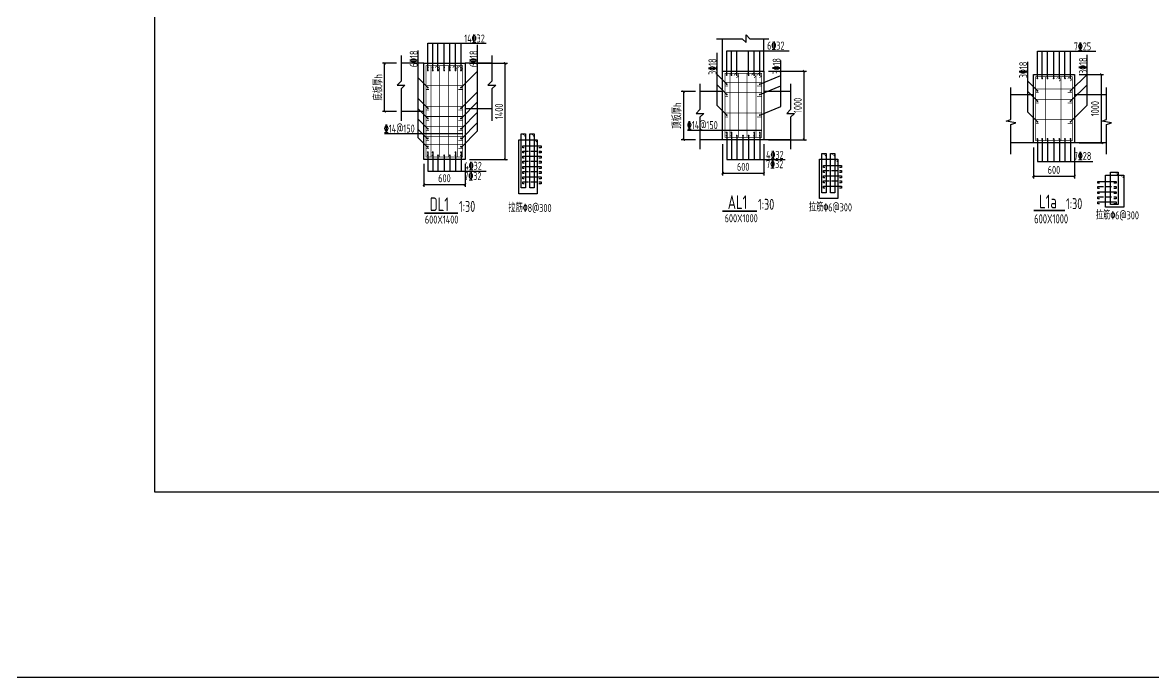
# Model space of a CAD drawing. Header units: millimetres. Extents: x -897614 to 191467, y -439928 to 101803.
# Drawn here: x -322985 to -273537, y -439928 to -411303 of the extents above; entities that cross this region are included whole.
import ezdxf

# ---------------------------------------------------------------- set-up
doc = ezdxf.new("R2010")
doc.units = ezdxf.units.MM
doc.header["$LTSCALE"] = 1000
doc.linetypes.add('DASH', pattern=[0.35, 0.25, -0.1])
doc.linetypes.add('DASHED', pattern=[19.05, 12.7, -6.35])
doc.layers.add('Beam', color=4, linetype='DASHED', lineweight=25)
doc.layers.add('WALL', color=6, linetype='Continuous', lineweight=30)
for name, color, linetype in [('DIM_LEAD', 3, 'Continuous'), ('DIM_SYMB', 3, 'Continuous'), ('JG_TEXT', 7, 'Continuous'), ('PUB_TEXT', 7, 'Continuous'), ('REIN', 1, 'Continuous'), ('图框', 3, 'Continuous')]:
    doc.layers.add(name, color=color, linetype=linetype)
doc.layers.add('DY', color=1, linetype='Continuous', plot=False)
doc.styles.add('TSSD', font='tssdeng.shx', dxfattribs={"width": 0.7, "bigfont": 'tssdchn.shx'})
doc.dimstyles.new('TSD', dxfattribs={"dimtxt": 350, "dimasz": 100, "dimexe": 100, "dimexo": 200, "dimgap": 100, "dimtad": 1, "dimdec": 0, "dimzin": 0, "dimdsep": 46, "dimtxsty": 'TSSD', "dimblk": 'ARCHTICK', "dimcen": 0.09, "dimclrt": 7, "dimazin": 2, "dimtfac": 1, "dimtdec": 0, "dimtix": 1, "dimtmove": 2, "dimatfit": 3, "dimfxl": 0, "dimtolj": 1, "dimtzin": 0, "dimarcsym": 0})

# ---------------------------------------------------------------- blocks, each defined once
blk = doc.blocks.new('_ArchTick')
at = {"color": 0, "linetype": 'ByBlock', "const_width": 0.4}
blk.add_lwpolyline([(-0.5, -0.5), (0.5, 0.5)], dxfattribs=at)
blk = doc.blocks.new('*D889')
at = {"layer": 'Defpoints', "color": 0, "transparency": 16777216}
for p in [(-292373, -416421), (-290573, -416421), (-290573, -417882)]:
    blk.add_point(p, dxfattribs=at)
at = {"layer": 'DIM_LEAD', "color": 0, "lineweight": -2, "transparency": 16777216}
for p, q in [((-292373, -416621), (-292373, -417982)), ((-290573, -416621), (-290573, -417982)), ((-292373, -417882), (-290573, -417882))]:
    blk.add_line(p, q, dxfattribs=at)
at = {"layer": 'DIM_LEAD', "color": 0, "lineweight": -2, "transparency": 16777216, "xscale": 100, "yscale": 100, "zscale": 100, "rotation": 180}
blk.add_blockref('_ArchTick', (-292373, -417882), dxfattribs=at)
at = {"layer": 'DIM_LEAD', "color": 0, "lineweight": -2, "transparency": 16777216, "xscale": 100, "yscale": 100, "zscale": 100}
blk.add_blockref('_ArchTick', (-290573, -417882), dxfattribs=at)
at = {"layer": 'DIM_LEAD', "color": 7, "transparency": 16777216, "insert": (-291473, -417607), "char_height": 350, "attachment_point": 5, "style": 'TSSD'}
blk.add_mtext('\\A1;600', dxfattribs=at)
blk = doc.blocks.new('*D890')
at = {"layer": 'Defpoints', "color": 0, "transparency": 16777216}
for p in [(-290573, -413421), (-288812, -413421), (-290573, -416421)]:
    blk.add_point(p, dxfattribs=at)
at = {"layer": 'DIM_LEAD', "color": 0, "lineweight": -2, "transparency": 16777216}
for p, q in [((-290373, -413421), (-288712, -413421)), ((-288812, -416421), (-288812, -413421)), ((-290373, -416421), (-288712, -416421))]:
    blk.add_line(p, q, dxfattribs=at)
at = {"layer": 'DIM_LEAD', "color": 0, "lineweight": -2, "transparency": 16777216, "xscale": 100, "yscale": 100, "zscale": 100}
for p, rotation in [((-288812, -413421), 90), ((-288812, -416421), 270)]:
    blk.add_blockref('_ArchTick', p, dxfattribs=dict(at, rotation=rotation))
at = {"layer": 'DIM_LEAD', "color": 7, "transparency": 16777216, "insert": (-289087, -414921), "char_height": 350, "attachment_point": 5, "rotation": 90, "style": 'TSSD'}
blk.add_mtext('\\A1;1000', dxfattribs=at)
blk = doc.blocks.new('*D891')
at = {"layer": 'Defpoints', "color": 0, "transparency": 16777216}
for p in [(-303639, -413082), (-301878, -413082), (-303639, -417282)]:
    blk.add_point(p, dxfattribs=at)
at = {"layer": 'DIM_LEAD', "color": 0, "lineweight": -2, "transparency": 16777216}
for p, q in [((-303439, -413082), (-301778, -413082)), ((-301878, -417282), (-301878, -413082)), ((-303439, -417282), (-301778, -417282))]:
    blk.add_line(p, q, dxfattribs=at)
at = {"layer": 'DIM_LEAD', "color": 0, "lineweight": -2, "transparency": 16777216, "xscale": 100, "yscale": 100, "zscale": 100}
for p, rotation in [((-301878, -413082), 90), ((-301878, -417282), 270)]:
    blk.add_blockref('_ArchTick', p, dxfattribs=dict(at, rotation=rotation))
at = {"layer": 'DIM_LEAD', "color": 7, "transparency": 16777216, "insert": (-302153, -415182), "char_height": 350, "attachment_point": 5, "rotation": 90, "style": 'TSSD'}
blk.add_mtext('\\A1;1400', dxfattribs=at)
blk = doc.blocks.new('*D892')
at = {"layer": 'Defpoints', "color": 0, "transparency": 16777216}
for p in [(-305439, -417282), (-303639, -417282), (-303639, -418380)]:
    blk.add_point(p, dxfattribs=at)
at = {"layer": 'DIM_LEAD', "color": 0, "lineweight": -2, "transparency": 16777216}
for p, q in [((-305439, -417482), (-305439, -418480)), ((-303639, -417482), (-303639, -418480)), ((-305439, -418380), (-303639, -418380))]:
    blk.add_line(p, q, dxfattribs=at)
at = {"layer": 'DIM_LEAD', "color": 0, "lineweight": -2, "transparency": 16777216, "xscale": 100, "yscale": 100, "zscale": 100, "rotation": 180}
blk.add_blockref('_ArchTick', (-305439, -418380), dxfattribs=at)
at = {"layer": 'DIM_LEAD', "color": 0, "lineweight": -2, "transparency": 16777216, "xscale": 100, "yscale": 100, "zscale": 100}
blk.add_blockref('_ArchTick', (-303639, -418380), dxfattribs=at)
at = {"layer": 'DIM_LEAD', "color": 7, "transparency": 16777216, "insert": (-304539, -418105), "char_height": 350, "attachment_point": 5, "style": 'TSSD'}
blk.add_mtext('\\A1;600', dxfattribs=at)
blk = doc.blocks.new('*D1724')
at = {"layer": 'Defpoints', "color": 0, "transparency": 16777216}
for p in [(-278785, -416564), (-276985, -416564), (-276985, -418015)]:
    blk.add_point(p, dxfattribs=at)
at = {"layer": 'DIM_LEAD', "color": 0, "lineweight": -2, "transparency": 16777216}
for p, q in [((-278785, -416764), (-278785, -418115)), ((-276985, -416764), (-276985, -418115)), ((-278785, -418015), (-276985, -418015))]:
    blk.add_line(p, q, dxfattribs=at)
at = {"layer": 'DIM_LEAD', "color": 0, "lineweight": -2, "transparency": 16777216, "xscale": 100, "yscale": 100, "zscale": 100, "rotation": 180}
blk.add_blockref('_ArchTick', (-278785, -418015), dxfattribs=at)
at = {"layer": 'DIM_LEAD', "color": 0, "lineweight": -2, "transparency": 16777216, "xscale": 100, "yscale": 100, "zscale": 100}
blk.add_blockref('_ArchTick', (-276985, -418015), dxfattribs=at)
at = {"layer": 'DIM_LEAD', "color": 7, "transparency": 16777216, "insert": (-277885, -417740), "char_height": 350, "attachment_point": 5, "style": 'TSSD'}
blk.add_mtext('\\A1;600', dxfattribs=at)
blk = doc.blocks.new('*D1725')
at = {"layer": 'Defpoints', "color": 0, "transparency": 16777216}
for p in [(-276985, -413564), (-275812, -413564), (-276985, -416564)]:
    blk.add_point(p, dxfattribs=at)
at = {"layer": 'DIM_LEAD', "color": 0, "lineweight": -2, "transparency": 16777216}
for p, q in [((-276785, -413564), (-275712, -413564)), ((-275812, -416564), (-275812, -413564)), ((-276785, -416564), (-275712, -416564))]:
    blk.add_line(p, q, dxfattribs=at)
at = {"layer": 'DIM_LEAD', "color": 0, "lineweight": -2, "transparency": 16777216, "xscale": 100, "yscale": 100, "zscale": 100}
for p, rotation in [((-275812, -413564), 90), ((-275812, -416564), 270)]:
    blk.add_blockref('_ArchTick', p, dxfattribs=dict(at, rotation=rotation))
at = {"layer": 'DIM_LEAD', "color": 7, "transparency": 16777216, "insert": (-276087, -415064), "char_height": 350, "attachment_point": 5, "rotation": 90, "style": 'TSSD'}
blk.add_mtext('\\A1;1000', dxfattribs=at)
blk = doc.blocks.new('*D1819')
at = {"layer": 'Defpoints', "color": 0, "transparency": 16777216}
for p in [(-307153, -413082), (-306433, -413082), (-306433, -415182)]:
    blk.add_point(p, dxfattribs=at)
at = {"layer": 'DIM_LEAD', "color": 0, "lineweight": -2, "transparency": 16777216}
for p, q in [((-306633, -413082), (-307253, -413082)), ((-307153, -415182), (-307153, -413082)), ((-306633, -415182), (-307253, -415182))]:
    blk.add_line(p, q, dxfattribs=at)
at = {"layer": 'DIM_LEAD', "color": 0, "lineweight": -2, "transparency": 16777216, "xscale": 100, "yscale": 100, "zscale": 100}
for p, rotation in [((-307153, -413082), 90), ((-307153, -415182), 270)]:
    blk.add_blockref('_ArchTick', p, dxfattribs=dict(at, rotation=rotation))
at = {"layer": 'DIM_LEAD', "color": 7, "transparency": 16777216, "insert": (-307428, -414132), "char_height": 350, "attachment_point": 5, "rotation": 90, "style": 'TSSD'}
blk.add_mtext('\\A1;底板厚h', dxfattribs=at)
blk = doc.blocks.new('*D1824')
at = {"layer": 'Defpoints', "color": 0, "transparency": 16777216}
for p in [(-293367, -414321), (-294080, -416421), (-293367, -416421)]:
    blk.add_point(p, dxfattribs=at)
at = {"layer": 'DIM_LEAD', "color": 0, "lineweight": -2, "transparency": 16777216}
for p, q in [((-293567, -414321), (-294180, -414321)), ((-294080, -414321), (-294080, -416421)), ((-293567, -416421), (-294180, -416421))]:
    blk.add_line(p, q, dxfattribs=at)
at = {"layer": 'DIM_LEAD', "color": 0, "lineweight": -2, "transparency": 16777216, "xscale": 100, "yscale": 100, "zscale": 100}
for p, rotation in [((-294080, -414321), 90), ((-294080, -416421), 270)]:
    blk.add_blockref('_ArchTick', p, dxfattribs=dict(at, rotation=rotation))
at = {"layer": 'DIM_LEAD', "color": 7, "transparency": 16777216, "insert": (-294355, -415371), "char_height": 350, "attachment_point": 5, "rotation": 90, "style": 'TSSD'}
blk.add_mtext('\\A1;顶板厚h', dxfattribs=at)

msp = doc.modelspace()

# ---------------------------------------------------------------- linework, layer by layer
for p, q in [((-292372.52392, -413420.92943, 0), (-292372.52392, -412010.77342, 0)), ((-290572.52392, -413420.92943, 0), (-290572.52392, -412010.77342, 0)), ((-305438.60362, -413082.19385, 0), (-306433.46152, -413082.19385, 0)), ((-302466.2485, -413082.19385, 0), (-303638.60362, -413082.19385, 0)), ((-292372.52392, -414320.92943, 0), (-293367.38182, -414320.92943, 0)), ((-289400.1688, -414320.92943, 0), (-290572.52392, -414320.92943, 0)), ((-305438.60362, -415182.19385, 0), (-306433.46152, -415182.19385, 0)), ((-302466.2485, -415069.43606, 0), (-303638.60362, -415069.43606, 0)), ((-292372.52392, -416420.92943, 0), (-293367.38182, -416420.92943, 0)), ((-289400.1688, -416420.92943, 0), (-290572.52392, -416420.92943, 0))]:
    msp.add_line(p, q)
msp.add_lwpolyline([(-292636.44064, -412010.77342), (-291516.9928, -412010.77342), (-291349.02369, -412178.74253), (-291349.02369, -411842.80431), (-291181.05457, -412010.77342), (-290347.76177, -412010.77342)])
at = {"elevation": 0}
for points in [[(-306433.46152, -412742.68251), (-306433.46152, -413862.13035), (-306601.43063, -414030.09946), (-306265.49241, -414030.09946), (-306433.46152, -414198.06858), (-306433.46152, -415602.87349)], [(-302466.2485, -412742.68251), (-302466.2485, -413862.13035), (-302634.21762, -414030.09946), (-302298.27939, -414030.09946), (-302466.2485, -414198.06858), (-302466.2485, -415602.87349)], [(-293367.38182, -413981.41809), (-293367.38182, -415100.86593), (-293535.35093, -415268.83504), (-293199.41271, -415268.83504), (-293367.38182, -415436.80416), (-293367.38182, -416841.60907)], [(-289400.1688, -413981.41809), (-289400.1688, -415100.86593), (-289568.13792, -415268.83504), (-289232.19969, -415268.83504), (-289400.1688, -415436.80416), (-289400.1688, -416841.60907)]]:
    msp.add_lwpolyline(points, dxfattribs=at)
at = {"color": 5}
for points in [[(-279768.10675, -417061.02392), (-279768.10675, -415757.31044), (-279558.10675, -415682.80152), (-279978.10675, -415608.74419), (-279768.10675, -415532.31044), (-279768.10675, -414143.41082)], [(-275583.17253, -417061.02392), (-275583.17253, -415757.31044), (-275373.17253, -415682.80152), (-275793.17253, -415608.74419), (-275583.17253, -415532.31044), (-275583.17253, -414143.41082)]]:
    msp.add_lwpolyline(points, dxfattribs=at)
at = {"layer": 'Beam', "elevation": 0}
for points in [[(-305438.60362, -413082.19385), (-303638.60362, -413082.19385), (-303638.60362, -417282.19385), (-305438.60362, -417282.19385)], [(-292372.52392, -413420.92943), (-290572.52392, -413420.92943), (-290572.52392, -416420.92943), (-292372.52392, -416420.92943)]]:
    msp.add_lwpolyline(points, close=True, dxfattribs=at)
at = {"layer": 'Beam'}
msp.add_lwpolyline([(-278785.48715, -413564.28652), (-276985.48715, -413564.28652), (-276985.48715, -416564.28652), (-278785.48715, -416564.28652)], close=True, dxfattribs=at)
at = {"layer": 'DIM_SYMB', "const_width": 64, "elevation": 0}
for points in [[(-305414.63065, -419634.95606), (-303950.73089, -419634.95619)], [(-292386.20207, -419543.86599), (-290874.86221, -419543.86612)]]:
    msp.add_lwpolyline(points, dxfattribs=at)
at = {"layer": 'DIM_SYMB', "const_width": 64}
msp.add_lwpolyline([(-278768.33613, -419514.22729), (-277404.75448, -419514.22742)], dxfattribs=at)
at = {"layer": 'DY', "elevation": 0}
msp.add_lwpolyline([(-317204.32152, -389826.07187), (-257804.32152, -389826.07187), (-257804.32152, -431826.07187), (-317204.32152, -431826.07187)], close=True, dxfattribs=at)
at = {"layer": 'JG_TEXT'}
for p, q in [((-305263.18805, -413395.2187, 0), (-305263.18805, -412205.18998, 0)), ((-305263.18805, -412205.18998, 0), (-302709.26618, -412205.18998, 0)), ((-305052.55991, -413395.2187, 0), (-305052.55991, -412205.18998, 0)), ((-304820.78485, -413395.2187, 0), (-304820.78485, -412205.18998, 0)), ((-304550.38106, -413395.2187, 0), (-304550.38106, -412205.18998, 0)), ((-304301.97668, -413395.2187, 0), (-304301.97668, -412205.18998, 0)), ((-304057.32451, -413395.2187, 0), (-304057.32451, -412205.18998, 0)), ((-303814.01919, -413395.2187, 0), (-303814.01919, -412205.18998, 0)), ((-303091.27749, -416033.66462, 0), (-303091.27749, -412277.71396, 0)), ((-305684.15921, -416335.43515, 0), (-305684.15921, -412527.99352, 0)), ((-292618.07951, -414925.16962, 0), (-292618.07951, -412619.60326, 0)), ((-292197.10835, -413595.71808, 0), (-292197.10835, -412535.58891, 0)), ((-292197.10835, -412535.58891, 0), (-289464.97629, -412535.58891, 0)), ((-291986.48021, -413595.71808, 0), (-291986.48021, -412535.58891, 0)), ((-291754.70515, -413595.71808, 0), (-291754.70515, -412535.58891, 0)), ((-291235.89699, -413595.71808, 0), (-291235.89699, -412535.58891, 0)), ((-290991.24481, -413595.71808, 0), (-290991.24481, -412535.58891, 0)), ((-290747.93949, -413595.71808, 0), (-290747.93949, -412535.58891, 0)), ((-278610.07158, -413739.07516), (-278610.07158, -412551.71093)), ((-278610.07158, -412551.71093), (-276056.14971, -412551.71093)), ((-278399.44344, -413739.07516), (-278399.44344, -412551.71093)), ((-278167.66839, -413739.07516), (-278167.66839, -412551.71093)), ((-277897.2646, -413739.07516), (-277897.2646, -412551.71093)), ((-277648.86022, -413739.07516), (-277648.86022, -412551.71093)), ((-277404.20804, -413739.07516), (-277404.20804, -412551.71093)), ((-277160.90272, -413739.07516), (-277160.90272, -412551.71093)), ((-276438.16102, -414916.75617), (-276438.16102, -412708.31565)), ((-289833.73194, -414971.23348, 0), (-289833.73194, -412964.28393, 0)), ((-279031.04275, -415218.5267), (-279031.04275, -413010.08618)), ((-305263.18805, -414144.64741, 0), (-305684.15921, -413723.67624, 0)), ((-303814.01919, -414144.64741, 0), (-303091.27749, -413421.90571, 0)), ((-292197.10835, -413996.14078, 0), (-292618.07951, -413575.16962, 0)), ((-290747.93949, -413996.14078, 0), (-289833.73194, -413621.23348, 0)), ((-278610.07158, -414289.49787), (-279031.04275, -413868.5267)), ((-277160.90272, -414289.49787), (-276438.16102, -413566.75617)), ((-303814.01919, -415044.64741, 0), (-303091.27749, -414321.90571, 0)), ((-292197.10835, -414446.14078, 0), (-292618.07951, -414025.16962, 0)), ((-290747.93949, -414446.14078, 0), (-289833.73194, -414071.23348, 0)), ((-278610.07158, -414739.49787), (-279031.04275, -414318.5267)), ((-277160.90272, -414739.49787), (-276438.16102, -414016.75617)), ((-305263.18805, -415044.64741, 0), (-305684.15921, -414623.67624, 0)), ((-303814.01919, -415494.64741, 0), (-303091.27749, -414771.90571, 0)), ((-305263.18805, -415494.64741, 0), (-305684.15921, -415073.67624, 0)), ((-303814.01919, -415944.64741, 0), (-303091.27749, -415221.90571, 0)), ((-292197.10835, -415346.14078, 0), (-292618.07951, -414925.16962, 0)), ((-290747.93949, -415346.14078, 0), (-289833.73194, -414971.23348, 0)), ((-278610.07158, -415639.49787), (-279031.04275, -415218.5267)), ((-277160.90272, -415639.49787), (-276438.16102, -414916.75617)), ((-305263.18805, -415944.64741, 0), (-305684.15921, -415523.67624, 0)), ((-303814.01919, -416394.64741, 0), (-303091.27749, -415671.90571, 0)), ((-307161.09143, -416149.59601, 0), (-303738.60362, -416149.59601, 0)), ((-305263.18805, -416394.64741, 0), (-305684.15921, -415973.67624, 0)), ((-305263.18805, -416756.40632, 0), (-305684.15921, -416335.43515, 0)), ((-303814.01919, -416756.40632, 0), (-303091.27749, -416033.66462, 0)), ((-293908.67258, -415998.64982, 0), (-290672.52392, -415998.64982, 0)), ((-292197.10835, -416107.90459, 0), (-292197.10835, -417293.3975, 0)), ((-291986.48021, -416107.90459, 0), (-291986.48021, -417293.3975, 0)), ((-291754.70515, -416246.14078, 0), (-291754.70515, -417293.3975, 0)), ((-291484.30137, -416246.14078, 0), (-291484.30137, -417293.3975, 0)), ((-291235.89699, -416246.14078, 0), (-291235.89699, -417293.3975, 0)), ((-290991.24481, -416107.90459, 0), (-290991.24481, -417293.3975, 0)), ((-290747.93949, -416107.90459, 0), (-290747.93949, -417293.3975, 0)), ((-278610.07158, -416389.49787), (-278610.07158, -417377.54036)), ((-278399.44344, -416389.49787), (-278399.44344, -417377.54036)), ((-278167.66839, -416389.49787), (-278167.66839, -417377.54036)), ((-277897.2646, -416389.49787), (-277897.2646, -417377.54036)), ((-277648.86022, -416389.49787), (-277648.86022, -417377.54036)), ((-277404.20804, -416389.49787), (-277404.20804, -417377.54036)), ((-277160.90272, -416389.49787), (-277160.90272, -417377.54036)), ((-305263.18805, -416969.16901, 0), (-305263.18805, -417791.23663, 0)), ((-305052.55991, -416969.16901, 0), (-305052.55991, -417791.23663, 0)), ((-304820.78485, -417107.40521, 0), (-304820.78485, -417791.23663, 0)), ((-304550.38106, -417107.40521, 0), (-304550.38106, -417791.23663, 0)), ((-304301.97668, -417107.40521, 0), (-304301.97668, -417791.23663, 0)), ((-304057.32451, -416969.16901, 0), (-304057.32451, -417791.23663, 0)), ((-303814.01919, -416969.16901, 0), (-303814.01919, -417791.23663, 0)), ((-292197.10835, -417293.3975, 0), (-289643.18648, -417293.3975, 0)), ((-305263.18805, -417791.23663, 0), (-302709.26618, -417791.23663, 0)), ((-278610.07158, -417377.54036), (-276182.48096, -417377.54036))]:
    msp.add_line(p, q, dxfattribs=at)
at = {"layer": 'REIN', "const_width": 30, "elevation": 0}
for points in [[(-305338.60362, -413182.19385), (-303738.60362, -413182.19385), (-303738.60362, -417182.19385), (-305338.60362, -417182.19385)], [(-305121.48894, -413182.19385), (-304745.36928, -413182.19385), (-304745.36928, -417182.19385), (-305121.48894, -417182.19385)], [(-304371.53285, -413182.19385), (-303981.90894, -413182.19385), (-303981.90894, -417182.19385), (-304371.53285, -417182.19385)], [(-292272.52392, -413520.92943), (-290672.52392, -413520.92943), (-290672.52392, -416320.92943), (-292272.52392, -416320.92943)], [(-292055.40925, -413520.92943), (-291679.28959, -413520.92943), (-291679.28959, -416320.92943), (-292055.40925, -416320.92943)], [(-291305.45315, -413520.92943), (-290915.82924, -413520.92943), (-290915.82924, -416320.92943), (-291305.45315, -416320.92943)]]:
    msp.add_lwpolyline(points, close=True, dxfattribs=at)
at = {"layer": 'REIN', "const_width": 40, "elevation": 0}
for points in [[(-305243.18805, -413256.9825, -1), (-305283.18805, -413256.9825, -1)], [(-305243.18805, -413395.2187, -1), (-305283.18805, -413395.2187, -1)], [(-305032.55991, -413256.9825, -1), (-305072.55991, -413256.9825, -1)], [(-305032.55991, -413395.2187, -1), (-305072.55991, -413395.2187, -1)], [(-304800.78485, -413256.9825, -1), (-304840.78485, -413256.9825, -1)], [(-304800.78485, -413395.2187, -1), (-304840.78485, -413395.2187, -1)], [(-304530.38106, -413256.9825, -1), (-304570.38106, -413256.9825, -1)], [(-304530.38106, -413395.2187, -1), (-304570.38106, -413395.2187, -1)], [(-304281.97668, -413256.9825, -1), (-304321.97668, -413256.9825, -1)], [(-304281.97668, -413395.2187, -1), (-304321.97668, -413395.2187, -1)], [(-304037.32451, -413256.9825, -1), (-304077.32451, -413256.9825, -1)], [(-304037.32451, -413395.2187, -1), (-304077.32451, -413395.2187, -1)], [(-303834.01919, -413256.9825, 1), (-303794.01919, -413256.9825, 1)], [(-303834.01919, -413395.2187, 1), (-303794.01919, -413395.2187, 1)], [(-292177.10835, -413595.71808, -1), (-292217.10835, -413595.71808, -1)], [(-291966.48021, -413595.71808, -1), (-292006.48021, -413595.71808, -1)], [(-291734.70515, -413595.71808, -1), (-291774.70515, -413595.71808, -1)], [(-291215.89699, -413595.71808, -1), (-291255.89699, -413595.71808, -1)], [(-290971.24481, -413595.71808, -1), (-291011.24481, -413595.71808, -1)], [(-290767.93949, -413595.71808, 1), (-290727.93949, -413595.71808, 1)], [(-305243.18805, -414144.64741, 1), (-305283.18805, -414144.64741, 1)], [(-303834.01919, -414144.64741, -1), (-303794.01919, -414144.64741, -1)], [(-292177.10835, -413996.14078, 1), (-292217.10835, -413996.14078, 1)], [(-290767.93949, -413996.14078, -1), (-290727.93949, -413996.14078, -1)], [(-292177.10835, -414446.14078, 1), (-292217.10835, -414446.14078, 1)], [(-290767.93949, -414446.14078, -1), (-290727.93949, -414446.14078, -1)], [(-305243.18805, -415044.64741, 1), (-305283.18805, -415044.64741, 1)], [(-303834.01919, -415044.64741, -1), (-303794.01919, -415044.64741, -1)], [(-292177.10835, -415346.14078, 1), (-292217.10835, -415346.14078, 1)], [(-290767.93949, -415346.14078, -1), (-290727.93949, -415346.14078, -1)], [(-305243.18805, -415494.64741, 1), (-305283.18805, -415494.64741, 1)], [(-303834.01919, -415494.64741, -1), (-303794.01919, -415494.64741, -1)], [(-305243.18805, -415944.64741, 1), (-305283.18805, -415944.64741, 1)], [(-305243.18805, -416363.20039, 1), (-305283.18805, -416363.20039, 1)], [(-303834.01919, -415944.64741, -1), (-303794.01919, -415944.64741, -1)], [(-303834.01919, -416363.20039, -1), (-303794.01919, -416363.20039, -1)], [(-292177.10835, -416107.90459, 1), (-292217.10835, -416107.90459, 1)], [(-292177.10835, -416246.14078, 1), (-292217.10835, -416246.14078, 1)], [(-291966.48021, -416107.90459, 1), (-292006.48021, -416107.90459, 1)], [(-291966.48021, -416246.14078, 1), (-292006.48021, -416246.14078, 1)], [(-291734.70515, -416246.14078, 1), (-291774.70515, -416246.14078, 1)], [(-291464.30137, -416246.14078, 1), (-291504.30137, -416246.14078, 1)], [(-291215.89699, -416246.14078, 1), (-291255.89699, -416246.14078, 1)], [(-290971.24481, -416107.90459, 1), (-291011.24481, -416107.90459, 1)], [(-290971.24481, -416246.14078, 1), (-291011.24481, -416246.14078, 1)], [(-290767.93949, -416107.90459, -1), (-290727.93949, -416107.90459, -1)], [(-290767.93949, -416246.14078, -1), (-290727.93949, -416246.14078, -1)], [(-305243.18805, -416724.9593, 1), (-305283.18805, -416724.9593, 1)], [(-303834.01919, -416724.9593, -1), (-303794.01919, -416724.9593, -1)], [(-305243.18805, -416969.16901, 1), (-305283.18805, -416969.16901, 1)], [(-305243.18805, -417107.40521, 1), (-305283.18805, -417107.40521, 1)], [(-305032.55991, -416969.16901, 1), (-305072.55991, -416969.16901, 1)], [(-305032.55991, -417107.40521, 1), (-305072.55991, -417107.40521, 1)], [(-304800.78485, -417107.40521, 1), (-304840.78485, -417107.40521, 1)], [(-304530.38106, -417107.40521, 1), (-304570.38106, -417107.40521, 1)], [(-304281.97668, -417107.40521, 1), (-304321.97668, -417107.40521, 1)], [(-304037.32451, -416969.16901, 1), (-304077.32451, -416969.16901, 1)], [(-304037.32451, -417107.40521, 1), (-304077.32451, -417107.40521, 1)], [(-303834.01919, -416969.16901, -1), (-303794.01919, -416969.16901, -1)], [(-303834.01919, -417107.40521, -1), (-303794.01919, -417107.40521, -1)]]:
    msp.add_lwpolyline(points, format="xyb", close=True, dxfattribs=at)
at = {"layer": 'REIN', "const_width": 30, "elevation": 0}
for points in [[(-304942.90541, -413268.94907), (-304856.1502, -413182.19385)], [(-304832.1245, -413379.72998), (-304745.36928, -413292.97477)], [(-304179.44507, -413268.94907), (-304092.68985, -413182.19385)], [(-304068.66415, -413379.72998), (-303981.90894, -413292.97477)], [(-303936.13975, -413268.94907), (-303849.38453, -413182.19385)], [(-303825.35883, -413379.72998), (-303738.60362, -413292.97477)], [(-291876.82571, -413607.68465), (-291790.0705, -413520.92943)], [(-291766.0448, -413718.46556), (-291679.28959, -413631.71035)], [(-291113.36537, -413607.68465), (-291026.61016, -413520.92943)], [(-291002.58445, -413718.46556), (-290915.82924, -413631.71035)], [(-290870.06005, -413607.68465), (-290783.30483, -413520.92943)], [(-290759.27913, -413718.46556), (-290672.52392, -413631.71035)], [(-305208.49055, -414226.91072), (-305338.60362, -414226.91072), (-305338.60362, -414057.17703), (-303738.60362, -414057.17703), (-303738.60362, -414226.91072), (-303932.87272, -414226.91072)], [(-292142.41086, -414528.4041), (-292272.52392, -414528.4041), (-292272.52392, -414358.6704), (-290672.52392, -414358.6704), (-290672.52392, -414528.4041), (-290866.79302, -414528.4041)], [(-305208.49055, -415576.91072), (-305338.60362, -415576.91072), (-305338.60362, -415407.17703), (-303738.60362, -415407.17703), (-303738.60362, -415576.91072), (-303932.87272, -415576.91072)], [(-305208.49055, -416445.46371), (-305338.60362, -416445.46371), (-305338.60362, -416275.73001), (-303738.60362, -416275.73001), (-303738.60362, -416445.46371), (-303932.87272, -416445.46371)]]:
    msp.add_lwpolyline(points, dxfattribs=at)
at = {"layer": 'REIN', "const_width": 30}
for points in [[(-278685.48715, -413664.28652), (-277085.48715, -413664.28652), (-277085.48715, -416464.28652), (-278685.48715, -416464.28652)], [(-278247.03261, -413664.28652), (-277573.44465, -413664.28652), (-277573.44465, -416464.28652), (-278247.03261, -416464.28652)]]:
    msp.add_lwpolyline(points, close=True, dxfattribs=at)
at = {"layer": 'REIN', "const_width": 40}
for points in [[(-278590.07158, -413739.07516, -1), (-278630.07158, -413739.07516, -1)], [(-278379.44344, -413739.07516, -1), (-278419.44344, -413739.07516, -1)], [(-278147.66839, -413739.07516, -1), (-278187.66839, -413739.07516, -1)], [(-277877.2646, -413739.07516, -1), (-277917.2646, -413739.07516, -1)], [(-277628.86022, -413739.07516, -1), (-277668.86022, -413739.07516, -1)], [(-277384.20804, -413739.07516, -1), (-277424.20804, -413739.07516, -1)], [(-277180.90272, -413739.07516, 1), (-277140.90272, -413739.07516, 1)], [(-278590.07158, -414289.49787, 1), (-278630.07158, -414289.49787, 1)], [(-277180.90272, -414289.49787, -1), (-277140.90272, -414289.49787, -1)], [(-278590.07158, -414739.49787, 1), (-278630.07158, -414739.49787, 1)], [(-277180.90272, -414739.49787, -1), (-277140.90272, -414739.49787, -1)], [(-278590.07158, -415639.49787, 1), (-278630.07158, -415639.49787, 1)], [(-277180.90272, -415639.49787, -1), (-277140.90272, -415639.49787, -1)], [(-278590.07158, -416389.49787, 1), (-278630.07158, -416389.49787, 1)], [(-278379.44344, -416389.49787, 1), (-278419.44344, -416389.49787, 1)], [(-278147.66839, -416389.49787, 1), (-278187.66839, -416389.49787, 1)], [(-277877.2646, -416389.49787, 1), (-277917.2646, -416389.49787, 1)], [(-277628.86022, -416389.49787, 1), (-277668.86022, -416389.49787, 1)], [(-277384.20804, -416389.49787, 1), (-277424.20804, -416389.49787, 1)], [(-277180.90272, -416389.49787, -1), (-277140.90272, -416389.49787, -1)]]:
    msp.add_lwpolyline(points, format="xyb", close=True, dxfattribs=at)
at = {"layer": 'REIN', "const_width": 30}
for points in [[(-277770.98078, -413751.04173), (-277684.22556, -413664.28652)], [(-277660.19986, -413861.82264), (-277573.44465, -413775.06743)], [(-277283.02328, -413751.04173), (-277196.26807, -413664.28652)], [(-277172.24236, -413861.82264), (-277085.48715, -413775.06743)], [(-278555.37409, -414371.76119), (-278685.48715, -414371.76119), (-278685.48715, -414202.02749), (-277085.48715, -414202.02749), (-277085.48715, -414371.76119), (-277279.75625, -414371.76119)], [(-278555.37409, -415721.76119), (-278685.48715, -415721.76119), (-278685.48715, -415552.02749), (-277085.48715, -415552.02749), (-277085.48715, -415721.76119), (-277279.75625, -415721.76119)]]:
    msp.add_lwpolyline(points, dxfattribs=at)
at = {"layer": 'REIN', "linetype": 'DASH', "const_width": 30, "elevation": 0}
for points in [[(-292142.41086, -414078.4041), (-292272.52392, -414078.4041), (-292272.52392, -413908.6704), (-290672.52392, -413908.6704), (-290672.52392, -414078.4041), (-290866.79302, -414078.4041)], [(-305208.49055, -415126.91072), (-305338.60362, -415126.91072), (-305338.60362, -414957.17703), (-303738.60362, -414957.17703), (-303738.60362, -415126.91072), (-303932.87272, -415126.91072)], [(-292142.41086, -415428.4041), (-292272.52392, -415428.4041), (-292272.52392, -415258.6704), (-290672.52392, -415258.6704), (-290672.52392, -415428.4041), (-290866.79302, -415428.4041)], [(-305208.49055, -416026.91072), (-305338.60362, -416026.91072), (-305338.60362, -415857.17703), (-303738.60362, -415857.17703), (-303738.60362, -416026.91072), (-303932.87272, -416026.91072)], [(-305208.49055, -416807.22262), (-305338.60362, -416807.22262), (-305338.60362, -416637.48892), (-303738.60362, -416637.48892), (-303738.60362, -416807.22262), (-303932.87272, -416807.22262)]]:
    msp.add_lwpolyline(points, dxfattribs=at)
at = {"layer": 'REIN', "linetype": 'DASH', "const_width": 30}
msp.add_lwpolyline([(-278555.37409, -414821.76119), (-278685.48715, -414821.76119), (-278685.48715, -414652.02749), (-277085.48715, -414652.02749), (-277085.48715, -414821.76119), (-277279.75625, -414821.76119)], dxfattribs=at)
at = {"layer": 'REIN', "elevation": 0}
for points in [[(-301178.25294, -416167.33196), (-300990.19311, -416167.33196), (-300990.19311, -418529.67057), (-301178.25294, -418529.67057)], [(-300803.27489, -416167.33196), (-300608.46293, -416167.33196), (-300608.46293, -418529.67057), (-300803.27489, -418529.67057)], [(-301286.81027, -416422.84778), (-300486.81027, -416422.84778), (-300486.81027, -418785.18639), (-301286.81027, -418785.18639)], [(-288142.17985, -417279.384), (-287342.17985, -417279.384), (-287342.17985, -418996.60413), (-288142.17985, -418996.60413)], [(-288033.62252, -417023.86818), (-287845.56269, -417023.86818), (-287845.56269, -418741.08831), (-288033.62252, -418741.08831)], [(-287658.64447, -417023.86818), (-287463.83252, -417023.86818), (-287463.83252, -418741.08831), (-287658.64447, -418741.08831)]]:
    msp.add_lwpolyline(points, close=True, dxfattribs=at)
for points in [[(-301088.96117, -416210.70957), (-301045.58356, -416167.33196)], [(-301033.57071, -416266.10002), (-300990.19311, -416222.72242)], [(-300707.231, -416210.70957), (-300663.85339, -416167.33196)], [(-300651.84054, -416266.10002), (-300608.46293, -416222.72242)], [(-301048.27457, -416776.58511), (-301113.3311, -416776.58511), (-301113.3311, -416691.71826), (-300313.3311, -416691.71826), (-300313.3311, -416776.58511), (-300410.46565, -416776.58511)], [(-300585.57834, -416466.22538), (-300542.20073, -416422.84778)], [(-300530.18788, -416521.61584), (-300486.81027, -416478.23823)], [(-301048.27457, -417226.58511), (-301113.3311, -417226.58511), (-301113.3311, -417141.71826), (-300313.3311, -417141.71826), (-300313.3311, -417226.58511), (-300410.46565, -417226.58511)], [(-287944.33075, -417067.24579), (-287900.95315, -417023.86818)], [(-287888.94029, -417122.63625), (-287845.56269, -417079.25864)], [(-287562.60058, -417067.24579), (-287519.22297, -417023.86818)], [(-287507.21012, -417122.63625), (-287463.83252, -417079.25864)], [(-287440.94792, -417322.76161), (-287397.57031, -417279.384)], [(-287385.55746, -417378.15206), (-287342.17985, -417334.77446)], [(-301048.27457, -417676.58511), (-301113.3311, -417676.58511), (-301113.3311, -417591.71826), (-300313.3311, -417591.71826), (-300313.3311, -417676.58511), (-300410.46565, -417676.58511)], [(-287903.64415, -417633.12133), (-287968.70068, -417633.12133), (-287968.70068, -417548.25449), (-287168.70068, -417548.25449), (-287168.70068, -417633.12133), (-287265.83523, -417633.12133)], [(-301048.27457, -418126.58511), (-301113.3311, -418126.58511), (-301113.3311, -418041.71826), (-300313.3311, -418041.71826), (-300313.3311, -418126.58511), (-300410.46565, -418126.58511)], [(-287903.64415, -418083.12133), (-287968.70068, -418083.12133), (-287968.70068, -417998.25449), (-287168.70068, -417998.25449), (-287168.70068, -418083.12133), (-287265.83523, -418083.12133)], [(-287903.64415, -418533.12133), (-287968.70068, -418533.12133), (-287968.70068, -418448.25449), (-287168.70068, -418448.25449), (-287168.70068, -418533.12133), (-287265.83523, -418533.12133)]]:
    msp.add_lwpolyline(points, dxfattribs=at)
at = {"layer": 'REIN', "linetype": 'DASH', "elevation": 0}
for points in [[(-301048.27457, -417001.58511), (-301113.3311, -417001.58511), (-301113.3311, -416916.71826), (-300313.3311, -416916.71826), (-300313.3311, -417001.58511), (-300410.46565, -417001.58511)], [(-301048.27457, -417451.58511), (-301113.3311, -417451.58511), (-301113.3311, -417366.71826), (-300313.3311, -417366.71826), (-300313.3311, -417451.58511), (-300410.46565, -417451.58511)], [(-301048.27457, -417901.58511), (-301113.3311, -417901.58511), (-301113.3311, -417816.71826), (-300313.3311, -417816.71826), (-300313.3311, -417901.58511), (-300410.46565, -417901.58511)], [(-287903.64415, -417858.12133), (-287968.70068, -417858.12133), (-287968.70068, -417773.25449), (-287168.70068, -417773.25449), (-287168.70068, -417858.12133), (-287265.83523, -417858.12133)], [(-301048.27457, -418351.58511), (-301113.3311, -418351.58511), (-301113.3311, -418266.71826), (-300313.3311, -418266.71826), (-300313.3311, -418351.58511), (-300410.46565, -418351.58511)], [(-287903.64415, -418308.12133), (-287968.70068, -418308.12133), (-287968.70068, -418223.25449), (-287168.70068, -418223.25449), (-287168.70068, -418308.12133), (-287265.83523, -418308.12133)]]:
    msp.add_lwpolyline(points, dxfattribs=at)
at = {"layer": 'REIN'}
for points in [[(-275899.55183, -418328.95309), (-275964.60836, -418328.95309), (-275964.60836, -418244.08624), (-275164.60836, -418244.08624), (-275164.60836, -418328.95309), (-275261.74291, -418328.95309)], [(-275177.91251, -417891.37181), (-275134.5349, -417847.9942)], [(-275122.52205, -417946.76226), (-275079.14445, -417903.38466)], [(-274933.93376, -418018.59336), (-274890.55616, -417975.21576)], [(-274878.5433, -418073.98382), (-274835.1657, -418030.60622)], [(-275899.55183, -418778.95309), (-275964.60836, -418778.95309), (-275964.60836, -418694.08624), (-275164.60836, -418694.08624), (-275164.60836, -418778.95309), (-275261.74291, -418778.95309)], [(-275899.55183, -419228.95309), (-275964.60836, -419228.95309), (-275964.60836, -419144.08624), (-275164.60836, -419144.08624), (-275164.60836, -419228.95309), (-275261.74291, -419228.95309)]]:
    msp.add_lwpolyline(points, dxfattribs=at)
for points in [[(-275635.1657, -417975.21576), (-274835.1657, -417975.21576), (-274835.1657, -419375.21576), (-275635.1657, -419375.21576)], [(-275415.93843, -417847.9942), (-275079.14445, -417847.9942), (-275079.14445, -419247.9942), (-275415.93843, -419247.9942)]]:
    msp.add_lwpolyline(points, close=True, dxfattribs=at)
at = {"layer": 'REIN', "linetype": 'DASH'}
for points in [[(-275899.55183, -418553.95309), (-275964.60836, -418553.95309), (-275964.60836, -418469.08624), (-275164.60836, -418469.08624), (-275164.60836, -418553.95309), (-275261.74291, -418553.95309)], [(-275899.55183, -419003.95309), (-275964.60836, -419003.95309), (-275964.60836, -418919.08624), (-275164.60836, -418919.08624), (-275164.60836, -419003.95309), (-275261.74291, -419003.95309)]]:
    msp.add_lwpolyline(points, dxfattribs=at)
at = {"layer": 'WALL'}
for p, q in [((-278785.48715, -414464.28652), (-279768.10675, -414464.28652)), ((-275583.17253, -414464.28652), (-276985.48715, -414464.28652)), ((-278785.48715, -416564.28652), (-279768.10675, -416564.28652)), ((-275583.17253, -416564.28652), (-276985.48715, -416564.28652))]:
    msp.add_line(p, q, dxfattribs=at)
at = {"layer": '图框'}
msp.add_lwpolyline([(-518083.61034, -6456.3285), (-230276.92437, -6456.3285), (-230276.92437, -439928.48938), (-518083.61034, -439928.48938)], close=True, dxfattribs=at)

# ---------------------------------------------------------------- texts
at = {"layer": 'JG_TEXT', "style": 'TSSD', "width": 0.7}
for s, p in [('14%%13232', (-303672.17126, -412171.57072, 0)), ('6%%13232', (-290427.88137, -412482.78021, 0)), ('7%%13225', (-277019.05479, -412518.09167, 0)), ('%%13214@150', (-307184.63351, -416110.08139, 0)), ('%%13214@150', (-293932.21466, -415959.1352, 0)), ('4%%13232', (-290475.60198, -417259.77825, 0)), ('7%%13232', (-290475.60198, -417666.48985, 0)), ('7%%13228', (-277019.05479, -417308.27958, 0)), ('4%%13232', (-303672.17126, -417738.42792, 0)), ('7%%13232', (-303672.17126, -418183.63692, 0)), ('拉筋%%1308@300', (-301747.62028, -419580.84158, 0)), ('拉筋%%1306@300', (-288602.98986, -419554.59794, 0)), ('拉筋%%1306@300', (-276054.1641, -419902.71779, 0))]:
    msp.add_text(s, height=350, dxfattribs=at).set_placement(p)
for s, p in [('6%%13218', (-305708.25923, -413250.73284, 0)), ('6%%13218', (-303093.40659, -413250.73284, 0)), ('3%%13218', (-292642.17953, -413589.46842, 0)), ('3%%13218', (-289835.86104, -413575.34638, 0)), ('3%%13218', (-279055.14276, -413732.8255, 0)), ('3%%13218', (-276440.29012, -413547.55049, 0))]:
    msp.add_text(s, height=350, rotation=90, dxfattribs=at).set_placement(p)
at = {"layer": 'PUB_TEXT', "style": 'TSSD', "width": 0.7}
for s, height, p in [('L1a', 600, (-278531.47095, -419423.70564)), ('DL1', 600, (-305177.76548, -419544.43442, 0)), ('1:30', 480, (-303902.68403, -419579.21044, 0)), ('AL1', 600, (-292149.33689, -419453.34435, 0)), ('1:30', 480, (-290826.81536, -419488.12037, 0)), ('1:30', 480, (-277356.70762, -419458.48167)), ('600X1400', 350, (-305394.63388, -420088.95649, 0)), ('600X1000', 350, (-292286.53713, -420031.25571, 0)), ('600X1000', 400, (-278748.33935, -420081.28518))]:
    msp.add_text(s, height=height, rotation=359.999999146, dxfattribs=at).set_placement(p)

# ---------------------------------------------------------------- dimensions: what is measured, and where the dimension line sits
at = {"layer": 'DIM_LEAD'}
for base, p1, p2, text, picture, middle in [((-307153.22844, -413082.19385, 0), (-306433.46152, -415182.19385, 0), (-306433.46152, -413082.19385, 0), '底板厚h', '*D1819', (-307428.22844, -414132.19385, 0)), ((-294080.29746, -416420.92943, 0), (-293367.38182, -414320.92943, 0), (-293367.38182, -416420.92943, 0), '顶板厚h', '*D1824', (-294355.29746, -415370.92943, 0))]:
    dim = msp.add_linear_dim(base=base, p1=p1, p2=p2, angle=90, text=text, dimstyle='TSD', override={"dimfxl": 75}, dxfattribs=at)
    dim.commit()
    dim.dimension.update_dxf_attribs({"geometry": picture, "text_midpoint": middle})
for base, p1, p2, picture, middle in [((-301878.25034, -413082.19385, 0), (-303638.60362, -417282.19385, 0), (-303638.60362, -413082.19385, 0), '*D891', (-302153.25034, -415182.19385, 0)), ((-288812.17064, -413420.92943, 0), (-290572.52392, -416420.92943, 0), (-290572.52392, -413420.92943, 0), '*D890', (-289087.17064, -414920.92943, 0)), ((-275812.28655, -413564.28652), (-276985.48715, -416564.28652), (-276985.48715, -413564.28652), '*D1725', (-276087.28655, -415064.28652))]:
    dim = msp.add_linear_dim(base=base, p1=p1, p2=p2, angle=90, dimstyle='TSD', override={"dimlfac": 0.333333, "dimfxl": 250}, dxfattribs=at)
    dim.commit()
    dim.dimension.update_dxf_attribs({"geometry": picture, "text_midpoint": middle})
for base, p1, p2, picture, middle in [((-290572.52392, -417882.08805, 0), (-292372.52392, -416420.92943, 0), (-290572.52392, -416420.92943, 0), '*D889', (-291472.52392, -417607.08805, 0)), ((-276985.48715, -418015.04753), (-278785.48715, -416564.28652), (-276985.48715, -416564.28652), '*D1724', (-277885.48715, -417740.04753)), ((-303638.60362, -418379.92717, 0), (-305438.60362, -417282.19385, 0), (-303638.60362, -417282.19385, 0), '*D892', (-304538.60362, -418104.92717, 0))]:
    dim = msp.add_linear_dim(base=base, p1=p1, p2=p2, dimstyle='TSD', override={"dimlfac": 0.333333, "dimfxl": 250}, dxfattribs=at)
    dim.commit()
    dim.dimension.update_dxf_attribs({"geometry": picture, "text_midpoint": middle})

doc.saveas('drawing.dxf')
